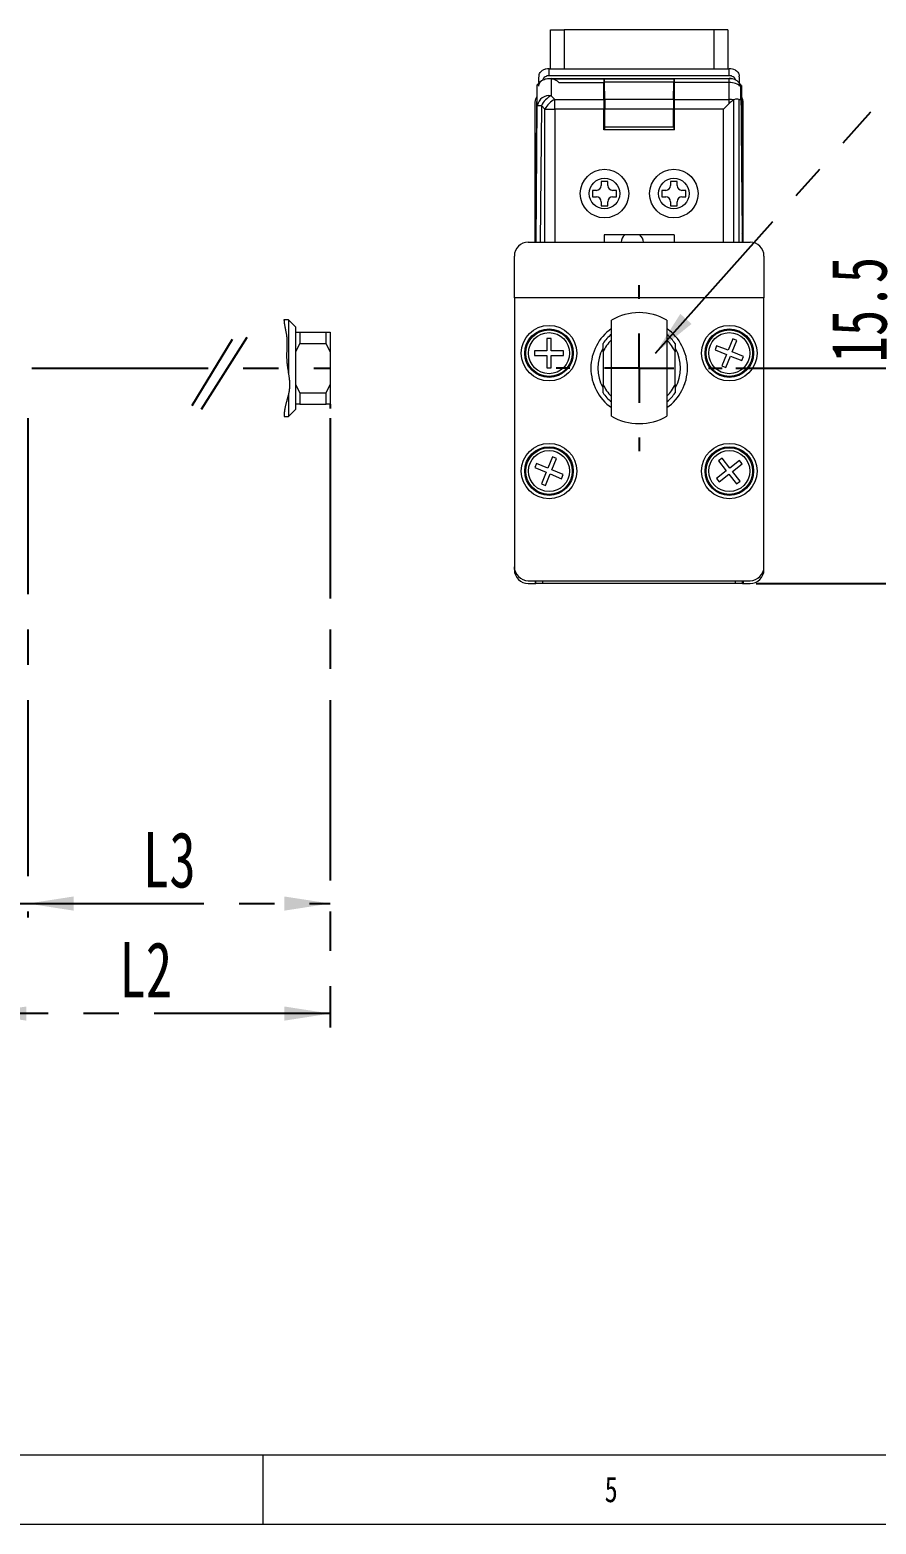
# Paper-space layout '시트2-ENG' of a CAD drawing. Header units: millimetres. Extents: x 5 to 415, y 5 to 292.
# Drawn here: x 193.2 to 254.2, y 5 to 112.7 of the extents above; entities that cross this region are included whole.
import ezdxf

# ---------------------------------------------------------------- set-up
doc = ezdxf.new("R2010")
doc.units = ezdxf.units.MM
doc.linetypes.add('CENTERX2', pattern=[20.32, 12.7, -2.54, 2.54, -2.54])
doc.layers.add('CENTER_LINE', color=7, linetype='CENTERX2')
doc.layers.add('DIMENSION', color=7, linetype='Continuous')
doc.styles.add('SLDTEXTSTYLE0', font='TXT', dxfattribs={"width": 0.7})
doc.styles.add('SLDTEXTSTYLE3', font='TXT', dxfattribs={"width": 0.75})
doc.dimstyles.new('SLDDIMSTYLE0', dxfattribs={"dimtxt": 4, "dimasz": 3.302, "dimexe": 0, "dimexo": 0.0625, "dimgap": 1, "dimtad": 1, "dimrnd": 1e-09, "dimzin": 12, "dimdsep": 46, "dimtxsty": 'SLDTEXTSTYLE0', "dimsah": 1, "dimcen": 0.09, "dimadec": 0, "dimazin": 3, "dimtfac": 1, "dimtmove": 0, "dimatfit": 0, "dimfxl": 1, "dimfrac": 2, "dimtolj": 1, "dimtzin": 12, "dimarcsym": 0})
doc.dimstyles.new('SLDDIMSTYLE1', dxfattribs={"dimtxt": 4, "dimasz": 3.302, "dimexe": 0, "dimexo": 0.0625, "dimgap": 1, "dimtad": 1, "dimrnd": 1e-09, "dimzin": 12, "dimdsep": 46, "dimtxsty": 'SLDTEXTSTYLE0', "dimsah": 1, "dimcen": 0.09, "dimadec": 0, "dimazin": 3, "dimtfac": 1, "dimtofl": 0, "dimtmove": 0, "dimatfit": 3, "dimfxl": 1, "dimfrac": 2, "dimtolj": 1, "dimtzin": 12, "dimarcsym": 0})
doc.dimstyles.new('SLDDIMSTYLE5', dxfattribs={"dimtxt": 4, "dimasz": 3.302, "dimexe": 0, "dimexo": 0.0625, "dimgap": 1, "dimtad": 1, "dimdec": 1, "dimrnd": 1e-09, "dimzin": 12, "dimdsep": 46, "dimtxsty": 'SLDTEXTSTYLE0', "dimsah": 1, "dimcen": 0.09, "dimadec": 0, "dimazin": 3, "dimtfac": 1, "dimtdec": 1, "dimtofl": 0, "dimtmove": 0, "dimatfit": 3, "dimfxl": 1, "dimfrac": 2, "dimtolj": 1, "dimtzin": 12, "dimarcsym": 0})
doc.dimstyles.new('SLDDIMSTYLE6', dxfattribs={"dimtxt": 0.18, "dimasz": 3.302, "dimexe": 0, "dimexo": 0.0625, "dimgap": 0, "dimtad": 0, "dimtih": 1, "dimtoh": 1, "dimdec": 0, "dimrnd": 1e-09, "dimzin": 0, "dimdsep": 46, "dimtxsty": 'Standard', "dimsah": 1, "dimcen": 0.09, "dimadec": 0, "dimazin": 0, "dimtfac": 3.302, "dimtdec": 0, "dimtofl": 0, "dimtmove": 0, "dimatfit": 3, "dimfxl": 1, "dimfrac": 2, "dimtolj": 1, "dimtzin": 0, "dimarcsym": 0})

# ---------------------------------------------------------------- blocks, each defined once
blk = doc.blocks.new('_D_53')
at = {"layer": 'CENTER_LINE'}
for p, q in [((214.82, 84.42), (214.82, 40.8)), ((189.62, 72), (189.62, 40.8)), ((214.82, 41.8), (189.62, 41.8))]:
    blk.add_line(p, q, dxfattribs=at)
for points in [[(189.62, 41.8), (192.92, 41.29), (192.92, 42.31)], [(214.82, 41.8), (211.52, 42.31), (211.52, 41.29)]]:
    blk.add_solid(points, dxfattribs=at)
at = {"layer": 'CENTER_LINE', "insert": (199.62, 46.96), "char_height": 4, "attachment_point": 1, "style": 'SLDTEXTSTYLE0'}
blk.add_mtext('L2', dxfattribs=at)
blk = doc.blocks.new('_D_54')
at = {"layer": 'CENTER_LINE'}
for p, q in [((193.02, 84.72), (193.02, 48.73)), ((214.82, 84.72), (214.82, 48.73)), ((193.02, 49.73), (214.82, 49.73))]:
    blk.add_line(p, q, dxfattribs=at)
for points in [[(193.02, 49.73), (196.32, 49.22), (196.32, 50.24)], [(214.82, 49.73), (211.52, 50.24), (211.52, 49.22)]]:
    blk.add_solid(points, dxfattribs=at)
at = {"layer": 'CENTER_LINE', "insert": (201.32, 54.89), "char_height": 4, "attachment_point": 1, "style": 'SLDTEXTSTYLE0'}
blk.add_mtext('L3', dxfattribs=at)
blk = doc.blocks.new('_D_56')
at = {"layer": 'CENTER_LINE'}
for p, q in [((193.02, 84.72), (193.02, 48.73)), ((189.62, 72), (189.62, 48.73)), ((189.62, 49.73), (177.14, 49.73)), ((189.62, 49.73), (193.02, 49.73)), ((193.02, 49.73), (199.37, 49.73))]:
    blk.add_line(p, q, dxfattribs=at)
for points in [[(189.62, 49.73), (186.32, 50.24), (186.32, 49.22)], [(193.02, 49.73), (196.32, 49.22), (196.32, 50.24)]]:
    blk.add_solid(points, dxfattribs=at)
at = {"layer": 'CENTER_LINE', "insert": (177.14, 54.89), "char_height": 4, "attachment_point": 1, "style": 'SLDTEXTSTYLE0'}
blk.add_mtext('L1', dxfattribs=at)
blk = doc.blocks.new('_D_57')
at = {"layer": 'CENTER_LINE'}
for p, q in [((256.1, 88.32), (256.1, 98.32)), ((244.08, 88.32), (257.1, 88.32)), ((256.1, 88.32), (256.1, 72.8)), ((245.55, 72.8), (257.1, 72.8))]:
    blk.add_line(p, q, dxfattribs=at)
for points in [[(256.1, 88.32), (255.59, 85.02), (256.61, 85.02)], [(256.1, 72.8), (256.61, 76.1), (255.59, 76.1)]]:
    blk.add_solid(points, dxfattribs=at)
at = {"layer": 'CENTER_LINE', "insert": (250.95, 88.73), "char_height": 4, "attachment_point": 1, "rotation": 90, "style": 'SLDTEXTSTYLE0'}
blk.add_mtext('15.5', dxfattribs=at)
blk = doc.blocks.new('SW_CENTERMARKSYMBOL_17')
at = {"layer": 'CENTER_LINE', "color": 0}
for p, q in [((0, 5), (0, 5.98)), ((0, 0), (0, 2.5)), ((-5, 0), (-5.98, 0)), ((0, 0), (-2.5, 0)), ((0, 0), (0, -2.5)), ((0, 0), (2.5, 0)), ((5, 0), (5.98, 0)), ((0, -5), (0, -5.98))]:
    blk.add_line(p, q, dxfattribs=at)

psp = doc.layouts.new('시트2-ENG')

# ---------------------------------------------------------------- linework, layer by layer
at = {"color": 7, "linetype": 'Continuous', "lineweight": 18}
for p, q in [((230.702, 109.905), (230.702, 112.705)), ((242.502, 112.705), (231.702, 112.705)), ((243.502, 112.705), (243.502, 109.905)), ((230.602, 109.405), (230.602, 109.905)), ((230.602, 109.905), (243.602, 109.905)), ((243.602, 109.405), (243.602, 109.905)), ((243.602, 109.405), (230.602, 109.405)), ((230.602, 109.205), (243.602, 109.205)), ((230.602, 109.205), (234.552, 109.205)), ((230.756, 109.193), (230.756, 107.959)), ((230.823, 109.181), (234.552, 109.181)), ((234.552, 108.888), (231.333, 108.888)), ((234.552, 109.181), (234.552, 109.205)), ((234.552, 109.181), (234.552, 108.888)), ((234.552, 107.698), (234.552, 108.888)), ((234.624, 109.205), (234.602, 109.161)), ((234.602, 108.605), (234.602, 109.161)), ((234.602, 109.161), (234.606, 109.153)), ((239.598, 109.153), (234.606, 109.153)), ((234.621, 107.698), (234.61, 108.948)), ((239.594, 108.948), (234.61, 108.948)), ((234.624, 109.205), (239.58, 109.205)), ((239.58, 109.205), (239.602, 109.161)), ((239.583, 107.698), (239.594, 108.948)), ((239.602, 109.161), (239.598, 109.153)), ((239.602, 109.161), (239.602, 108.605)), ((239.652, 109.205), (243.602, 109.205)), ((239.652, 109.179), (239.652, 109.205)), ((243.602, 109.179), (239.652, 109.179)), ((239.652, 108.912), (239.652, 109.179)), ((243.602, 108.912), (239.652, 108.912)), ((239.652, 107.698), (239.652, 108.912)), ((243.602, 108.912), (243.602, 109.179)), ((243.602, 107.698), (243.602, 108.912)), ((244.336, 108.656), (244.332, 108.889)), ((229.637, 97.403), (229.736, 108.704)), ((229.756, 107.26), (229.756, 108.738)), ((230.756, 107.959), (231.016, 107.698)), ((234.602, 108.649), (234.552, 108.649)), ((234.602, 108.605), (234.552, 108.605)), ((234.602, 106.797), (234.602, 108.605)), ((239.602, 108.649), (239.652, 108.649)), ((239.602, 106.797), (239.602, 108.605)), ((239.602, 108.605), (239.652, 108.605)), ((244.442, 107.63), (244.442, 108.589)), ((244.469, 108.704), (244.567, 97.403)), ((229.602, 97.403), (229.602, 107.405)), ((230.309, 106.991), (230.049, 107.252)), ((230.309, 106.991), (231.016, 106.991)), ((231.016, 106.991), (231.016, 107.698)), ((231.016, 107.698), (234.552, 107.698)), ((234.552, 106.991), (231.016, 106.991)), ((234.552, 107.698), (234.552, 106.991)), ((234.552, 105.505), (234.552, 106.991)), ((234.602, 106.797), (234.552, 106.797)), ((234.607, 106.205), (234.602, 106.797)), ((239.583, 107.698), (234.621, 107.698)), ((234.624, 105.705), (234.624, 106.991)), ((239.58, 106.991), (234.624, 106.991)), ((239.58, 105.705), (239.58, 106.991)), ((239.597, 106.205), (239.602, 106.797)), ((239.602, 106.797), (239.652, 106.797)), ((239.652, 107.698), (243.602, 107.698)), ((239.652, 106.991), (239.652, 107.698)), ((239.652, 105.505), (239.652, 106.991)), ((243.188, 106.991), (239.652, 106.991)), ((243.188, 106.991), (243.602, 107.405)), ((243.602, 107.405), (243.602, 107.698)), ((244.602, 97.403), (244.602, 107.405)), ((234.611, 106.205), (234.552, 106.205)), ((234.611, 105.705), (234.552, 105.705)), ((234.605, 105.705), (234.605, 105.505)), ((234.611, 105.705), (234.611, 106.205)), ((234.614, 105.705), (234.614, 105.505)), ((234.624, 105.705), (234.614, 105.705)), ((239.58, 105.705), (234.624, 105.705)), ((239.58, 105.705), (239.59, 105.705)), ((239.59, 105.705), (239.59, 105.505)), ((239.594, 105.705), (239.594, 106.205)), ((239.594, 106.205), (239.652, 106.205)), ((239.594, 105.705), (239.652, 105.705)), ((239.599, 105.705), (239.599, 105.505)), ((239.652, 105.505), (234.552, 105.505)), ((234.835, 101.78), (234.369, 101.78)), ((234.369, 101.78), (234.369, 101.489)), ((234.835, 101.489), (234.835, 101.78)), ((239.835, 101.78), (239.369, 101.78)), ((239.369, 101.78), (239.369, 101.489)), ((239.835, 101.489), (239.835, 101.78)), ((233.727, 101.139), (233.727, 100.672)), ((234.019, 101.139), (233.727, 101.139)), ((233.727, 100.672), (234.019, 100.672)), ((234.369, 100.322), (234.369, 100.03)), ((234.835, 100.03), (234.835, 100.322)), ((235.477, 101.139), (235.185, 101.139)), ((235.185, 100.672), (235.477, 100.672)), ((235.477, 100.672), (235.477, 101.139)), ((239.019, 101.139), (238.727, 101.139)), ((238.727, 101.139), (238.727, 100.672)), ((238.727, 100.672), (239.019, 100.672)), ((239.369, 100.322), (239.369, 100.03)), ((239.835, 100.03), (239.835, 100.322)), ((240.477, 101.139), (240.185, 101.139)), ((240.185, 100.672), (240.477, 100.672)), ((240.477, 100.672), (240.477, 101.139)), ((234.369, 100.03), (234.835, 100.03)), ((239.369, 100.03), (239.835, 100.03)), ((229.102, 97.403), (245.102, 97.403)), ((239.627, 97.93), (234.577, 97.93)), ((234.577, 97.93), (234.577, 97.403)), ((239.627, 97.93), (239.627, 97.403)), ((228.102, 93.403), (228.102, 96.403)), ((246.102, 96.403), (246.102, 93.403)), ((228.102, 93.403), (228.102, 74.003)), ((246.102, 93.403), (228.102, 93.403)), ((246.102, 74.003), (246.102, 93.403)), ((211.824, 91.803), (211.491, 91.803)), ((212.324, 91.303), (211.824, 91.803)), ((211.824, 91.803), (211.824, 87.877)), ((235.102, 84.859), (235.102, 91.787)), ((239.102, 91.787), (239.102, 88.323)), ((212.324, 91.303), (212.324, 85.349)), ((212.324, 90.923), (212.624, 90.923)), ((212.624, 90.923), (212.624, 90.101)), ((212.624, 90.923), (214.524, 90.923)), ((214.524, 90.101), (214.524, 90.923)), ((214.524, 90.923), (214.824, 90.923)), ((214.824, 90.923), (214.824, 89.49)), ((212.624, 90.101), (212.324, 89.49)), ((212.624, 90.101), (214.524, 90.101)), ((214.824, 89.49), (214.524, 90.101)), ((214.824, 89.49), (214.824, 87.156)), ((229.552, 89.56), (229.552, 89.245)), ((230.445, 89.56), (229.552, 89.56)), ((230.76, 90.453), (230.445, 90.453)), ((230.445, 90.453), (230.445, 89.56)), ((230.76, 89.56), (230.76, 90.453)), ((231.652, 89.56), (230.76, 89.56)), ((231.652, 89.245), (231.652, 89.56)), ((234.496, 89.49), (234.496, 90.101)), ((234.496, 89.49), (234.496, 87.156)), ((239.696, 90.101), (239.696, 89.49)), ((239.696, 87.156), (239.696, 89.49)), ((242.688, 89.943), (242.57, 89.651)), ((242.57, 89.651), (243.397, 89.316)), ((243.515, 89.608), (242.688, 89.943)), ((243.85, 90.435), (243.515, 89.608)), ((243.807, 89.49), (244.142, 90.317)), ((244.635, 89.155), (243.807, 89.49)), ((244.142, 90.317), (243.85, 90.435)), ((229.552, 89.245), (230.445, 89.245)), ((230.445, 89.245), (230.445, 88.353)), ((230.445, 88.353), (230.76, 88.353)), ((230.76, 89.245), (231.652, 89.245)), ((230.76, 88.353), (230.76, 89.245)), ((239.102, 88.323), (239.102, 84.859)), ((243.397, 89.316), (243.062, 88.489)), ((243.062, 88.489), (243.354, 88.371)), ((243.354, 88.371), (243.689, 89.198)), ((243.689, 89.198), (244.516, 88.863)), ((244.516, 88.863), (244.635, 89.155)), ((211.824, 86.496), (211.824, 84.85)), ((212.324, 87.156), (212.624, 86.545)), ((212.624, 86.545), (214.524, 86.545)), ((212.624, 86.545), (212.624, 85.723)), ((214.524, 86.545), (214.824, 87.156)), ((214.524, 85.723), (214.524, 86.545)), ((214.824, 87.156), (214.824, 85.723)), ((233.785, 87.203), (233.807, 87.203)), ((234.496, 86.545), (234.496, 87.156)), ((239.696, 87.156), (239.696, 86.545)), ((240.397, 87.203), (240.419, 87.203)), ((211.824, 84.843), (212.324, 85.343)), ((212.624, 85.723), (212.324, 85.723)), ((212.324, 85.349), (212.324, 85.343)), ((212.624, 85.723), (214.524, 85.723)), ((214.824, 85.723), (214.524, 85.723)), ((211.497, 84.843), (211.824, 84.843)), ((211.824, 84.85), (211.824, 84.843)), ((230.857, 81.934), (230.517, 81.109)), ((231.149, 81.813), (230.857, 81.934)), ((229.692, 81.45), (229.572, 81.158)), ((229.572, 81.158), (230.396, 80.818)), ((230.517, 81.109), (229.692, 81.45)), ((230.396, 80.818), (230.056, 79.993)), ((230.808, 80.988), (231.149, 81.813)), ((231.633, 80.648), (230.808, 80.988)), ((243.381, 80.929), (242.68, 80.377)), ((243.076, 81.825), (242.829, 81.631)), ((242.829, 81.631), (243.381, 80.929)), ((243.628, 81.124), (243.076, 81.825)), ((244.33, 81.676), (243.628, 81.124)), ((243.823, 80.877), (244.525, 81.429)), ((244.375, 80.175), (243.823, 80.877)), ((244.525, 81.429), (244.33, 81.676)), ((230.056, 79.993), (230.347, 79.872)), ((230.347, 79.872), (230.688, 80.697)), ((230.688, 80.697), (231.512, 80.356)), ((231.512, 80.356), (231.633, 80.648)), ((242.68, 80.377), (242.874, 80.13)), ((242.874, 80.13), (243.576, 80.682)), ((243.576, 80.682), (244.128, 79.981)), ((244.128, 79.981), (244.375, 80.175)), ((228.102, 73.803), (228.102, 74.003)), ((246.102, 73.803), (246.102, 74.003)), ((229.102, 73.003), (245.102, 73.003)), ((229.102, 72.803), (229.602, 72.803)), ((229.602, 73.003), (229.602, 72.803)), ((229.602, 72.803), (229.652, 72.803)), ((229.652, 72.803), (229.652, 73.003)), ((230.152, 72.803), (229.652, 72.803)), ((244.052, 72.803), (230.152, 72.803)), ((244.552, 72.803), (244.052, 72.803)), ((244.552, 72.803), (244.552, 73.003)), ((244.552, 72.803), (244.602, 72.803)), ((244.602, 73.003), (244.602, 72.803)), ((244.602, 72.803), (245.102, 72.803)), ((10, 10), (410.25, 10)), ((210, 5), (210, 10)), ((5, 5), (415, 5))]:
    psp.add_line(p, q, dxfattribs=at)
at = {"color": 8, "linetype": 'Continuous', "lineweight": 18}
for p, q in [((231.702, 112.705), (231.702, 109.905)), ((242.502, 109.905), (242.502, 112.705)), ((229.669, 97.403), (229.756, 107.26)), ((230.049, 107.252), (229.962, 97.403)), ((230.309, 97.403), (230.309, 106.991)), ((231.016, 106.991), (231.016, 97.403)), ((243.188, 97.403), (243.188, 106.991)), ((243.895, 107.635), (243.895, 97.403)), ((244.309, 97.403), (244.309, 107.698)), ((230.152, 72.803), (230.152, 73.003)), ((244.052, 72.803), (244.052, 73.003))]:
    psp.add_line(p, q, dxfattribs=at)
at = {"color": 7, "linetype": 'Continuous', "lineweight": 18, "flags": 128}
psp.add_lwpolyline([(211.491, 91.803), (211.492, 91.774), (211.494, 91.746), (211.496, 91.716), (211.499, 91.685), (211.502, 91.656), (211.505, 91.626), (211.508, 91.596), (211.512, 91.567), (211.516, 91.539), (211.52, 91.51), (211.524, 91.482), (211.529, 91.449), (211.535, 91.415), (211.541, 91.382), (211.547, 91.349), (211.553, 91.317), (211.56, 91.284), (211.567, 91.245), (211.575, 91.207), (211.584, 91.168), (211.592, 91.13), (211.6, 91.092), (211.61, 91.042), (211.621, 90.992), (211.631, 90.942), (211.637, 90.911), (211.643, 90.879), (211.649, 90.848), (211.655, 90.816), (211.66, 90.785), (211.665, 90.753), (211.67, 90.723), (211.674, 90.694), (211.678, 90.664), (211.681, 90.634), (211.685, 90.604), (211.688, 90.573), (211.691, 90.543), (211.693, 90.513), (211.695, 90.483), (211.697, 90.452), (211.699, 90.422), (211.7, 90.393), (211.702, 90.363), (211.703, 90.333), (211.704, 90.293), (211.705, 90.254), (211.705, 90.214), (211.705, 90.174), (211.705, 90.135), (211.705, 90.095), (211.705, 90.048), (211.704, 90.001), (211.703, 89.954), (211.701, 89.906), (211.699, 89.839), (211.697, 89.771), (211.695, 89.703), (211.692, 89.635), (211.69, 89.567), (211.688, 89.519), (211.687, 89.47), (211.685, 89.421), (211.684, 89.372), (211.683, 89.324), (211.683, 89.275), (211.682, 89.226), (211.682, 89.188), (211.682, 89.149), (211.683, 89.111), (211.683, 89.073), (211.684, 89.034), (211.686, 88.996), (211.687, 88.958), (211.689, 88.919), (211.691, 88.881), (211.694, 88.843), (211.696, 88.805), (211.7, 88.767), (211.703, 88.729), (211.707, 88.692), (211.711, 88.654), (211.715, 88.617), (211.72, 88.572), (211.726, 88.528), (211.732, 88.483), (211.738, 88.439), (211.744, 88.394), (211.751, 88.35), (211.761, 88.282), (211.771, 88.214), (211.782, 88.147), (211.793, 88.079), (211.803, 88.012), (211.814, 87.944), (211.824, 87.877), (211.831, 87.829), (211.838, 87.782), (211.845, 87.735), (211.851, 87.687), (211.857, 87.64), (211.862, 87.603), (211.866, 87.566), (211.87, 87.529), (211.874, 87.492), (211.878, 87.455), (211.881, 87.421), (211.883, 87.387), (211.886, 87.353), (211.888, 87.319), (211.89, 87.285), (211.892, 87.251), (211.893, 87.218), (211.894, 87.185), (211.894, 87.151), (211.894, 87.125), (211.894, 87.098), (211.894, 87.072), (211.894, 87.045), (211.893, 87.018), (211.892, 86.992), (211.891, 86.966), (211.889, 86.94), (211.887, 86.915), (211.885, 86.888), (211.883, 86.862), (211.88, 86.835), (211.877, 86.809), (211.874, 86.783), (211.87, 86.757), (211.867, 86.731), (211.863, 86.705), (211.859, 86.68), (211.854, 86.649), (211.848, 86.618), (211.843, 86.588), (211.837, 86.557), (211.831, 86.526), (211.824, 86.496), (211.816, 86.458), (211.807, 86.42), (211.799, 86.383), (211.79, 86.345), (211.78, 86.307), (211.768, 86.258), (211.755, 86.209), (211.742, 86.159), (211.725, 86.093), (211.707, 86.026), (211.689, 85.96), (211.671, 85.893), (211.658, 85.844), (211.645, 85.794), (211.632, 85.745), (211.619, 85.695), (211.607, 85.646), (211.598, 85.606), (211.588, 85.567), (211.58, 85.528), (211.571, 85.488), (211.563, 85.449), (211.556, 85.416), (211.55, 85.382), (211.544, 85.349), (211.538, 85.316), (211.532, 85.282), (211.527, 85.249), (211.522, 85.217), (211.518, 85.185), (211.514, 85.154), (211.51, 85.122), (211.507, 85.09), (211.505, 85.066), (211.503, 85.043), (211.501, 85.02), (211.499, 84.997), (211.498, 84.973), (211.497, 84.95), (211.496, 84.932), (211.496, 84.914), (211.496, 84.896), (211.496, 84.878), (211.496, 84.861), (211.497, 84.843)], dxfattribs=at)
at = {"color": 7, "linetype": 'Continuous', "lineweight": 18}
for centre, radius in [((234.602, 100.905), 1.75), ((239.602, 100.905), 1.75), ((234.602, 100.905), 1.1), ((239.602, 100.905), 1.1), ((230.602, 89.403), 2), ((230.602, 89.403), 1.75), ((230.602, 89.403), 1.678), ((230.602, 89.403), 1.479), ((243.602, 89.403), 2), ((243.602, 89.403), 1.75), ((243.602, 89.403), 1.678), ((243.602, 89.403), 1.479), ((230.602, 80.903), 2), ((230.602, 80.903), 1.75), ((230.602, 80.903), 1.678), ((230.602, 80.903), 1.479), ((243.602, 80.903), 2), ((243.602, 80.903), 1.75), ((243.602, 80.903), 1.678), ((243.602, 80.903), 1.479)]:
    psp.add_circle(centre, radius, dxfattribs=at)
for centre, radius, start, end in [((243.602, 108.905), 1, 63.69863, 90), ((230.602, 108.205), 1, 43.04269, 81.16753), ((243.602, 108.205), 1, 82.48354, 90), ((243.602, 108.205), 1, 77.34027, 90), ((243.644, 107.767), 1.146, 45.82364, 92.07245), ((243.602, 108.205), 1, 32.66721, 77.34027), ((230.602, 108.205), 1, 147.81989, 150.05281), ((230.633, 107.07), 0.897, 82.12722, 167.73628), ((231.508, 106.499), 1.642, 117.27378, 152.72622), ((243.602, 108.205), 1, 29.94719, 32.66721), ((243.602, 107.405), 1, 0, 29.12304), ((230.055, 112.385), 5.133, 266.658, 269.92808), ((231.769, 106.239), 1.642, 117.27378, 152.72622), ((243.604, 106.32), 1.378, 76.08614, 90.07918), ((244.128, 107.273), 0.43, 116.60592, 122.80643), ((234.019, 101.489), 0.35, 270, 0), ((235.185, 101.489), 0.35, 180, 270), ((239.019, 101.489), 0.35, 270, 0), ((240.185, 101.489), 0.35, 180, 270), ((234.019, 100.322), 0.35, 0, 90), ((235.185, 100.322), 0.35, 90, 180), ((239.019, 100.322), 0.35, 0, 90), ((240.185, 100.322), 0.35, 90, 180), ((229.102, 96.403), 1, 90, 180), ((236.607, 97.349), 0.8, 133.44276, 176.15994), ((236.607, 97.349), 0.8, 3.84006, 46.55724), ((245.102, 96.403), 1, 0, 90), ((237.102, 88.323), 4, 60, 120), ((237.102, 88.323), 3.48, 125.07951, 234.92049), ((237.096, 88.323), 3.15, 129.27262, 145.62874), ((237.102, 88.323), 3.48, 305.07951, 54.92049), ((237.096, 88.323), 3.15, 34.37126, 50.44414), ((237.102, 88.323), 2.98, 151.68502, 208.06625), ((237.096, 88.323), 2.85, 134.39843, 155.82246), ((237.096, 88.323), 2.85, 24.17754, 45.26208), ((237.102, 88.323), 2.98, 331.95551, 28.13816), ((237.096, 88.323), 2.85, 204.17754, 225.60157), ((237.096, 88.323), 3.15, 214.37126, 230.72738), ((237.096, 88.323), 2.85, 314.73792, 335.82246), ((237.096, 88.323), 3.15, 309.55586, 325.62874), ((237.102, 88.323), 4, 240, 270), ((237.102, 88.323), 4, 270, 300), ((229.102, 74.003), 1, 180, 270), ((229.102, 73.803), 1, 180, 270), ((245.102, 74.003), 1, 270, 0), ((245.102, 73.803), 1, 270, 0)]:
    psp.add_arc(centre, radius, start, end, dxfattribs=at)
for centre, major_axis, ratio, start_param, end_param in [((243.602, 105.991), (0.707, 1.707), 0.4142136, 0, 0.4455613), ((243.602, 107.405), (1, 0), 0.4142136, 0.5738261, 0.7853982), ((243.602, 204.408), (-1, 114.593), 0.0000761, 2.5764929, 2.77517), ((244.558, 95.905), (-0.018, 2.1), 0.0087265, 5.5063709, 7.046704)]:
    psp.add_ellipse(centre, major_axis=major_axis, ratio=ratio, start_param=start_param, end_param=end_param, dxfattribs=at)
for points in [[(230.702, 112.705), (230.717, 112.705), (230.747, 112.705), (230.978, 112.705), (231.309, 112.705), (231.571, 112.705), (231.702, 112.705)], [(243.502, 112.705), (243.487, 112.705), (243.457, 112.705), (243.226, 112.705), (242.895, 112.705), (242.633, 112.705), (242.502, 112.705)], [(229.868, 108.656), (229.873, 108.7), (229.881, 108.789), (229.938, 108.912), (230.021, 109.018), (230.097, 109.065), (230.134, 109.089)]]:
    psp.add_open_spline(points, degree=3, dxfattribs=at)
for points, knots in [([(230.602, 109.905), (230.525, 109.901), (230.372, 109.892), (230.23, 109.832), (230.159, 109.802)], [0, 0, 0, 0, 0.5000079, 1, 1, 1, 1]), ([(229.756, 108.738), (229.76, 108.744), (229.767, 108.757), (229.85, 108.872), (230.008, 109.023), (230.251, 109.156), (230.516, 109.216), (230.691, 109.2), (230.756, 109.193)], [0, 0, 0, 0, 0.1540722, 0.3092067, 0.4883347, 0.6715016, 0.8782308, 1, 1, 1, 1]), ([(229.873, 108.905), (229.874, 108.982), (229.877, 109.142), (229.879, 109.287), (229.881, 109.362)], [0, 0, 0, 0, 0.4793147, 1, 1, 1, 1]), ([(229.881, 109.362), (229.885, 109.408), (229.893, 109.498), (229.954, 109.625), (230.042, 109.732), (230.12, 109.779), (230.159, 109.802)], [0, 0, 0, 0, 0.268398, 0.5221781, 0.7647473, 1, 1, 1, 1]), ([(230.602, 109.405), (230.552, 109.401), (230.453, 109.393), (230.317, 109.325), (230.204, 109.224), (230.159, 109.135), (230.137, 109.09)], [0, 0, 0, 0, 0.2498829, 0.4998439, 0.7498829, 1, 1, 1, 1]), ([(234.61, 108.948), (234.61, 109.013), (234.608, 109.129), (234.607, 109.146), (234.606, 109.153)], [0, 0, 0, 0, 0.557681, 1, 1, 1, 1]), ([(239.598, 109.153), (239.597, 109.141), (239.596, 109.119), (239.594, 109.001), (239.594, 108.948)], [0, 0, 0, 0, 0.5576818, 1, 1, 1, 1]), ([(244.068, 109.09), (244.045, 109.135), (244, 109.224), (243.887, 109.325), (243.751, 109.393), (243.652, 109.401), (243.602, 109.405)], [0, 0, 0, 0, 0.2501171, 0.5001561, 0.7501171, 1, 1, 1, 1]), ([(243.821, 109.181), (243.82, 109.181), (243.817, 109.18), (243.782, 109.18), (243.728, 109.179), (243.665, 109.179), (243.621, 109.179), (243.602, 109.179)], [0, 0, 0, 0, 0.2095293, 0.4190586, 0.6285879, 0.8381172, 1, 1, 1, 1]), ([(244.045, 109.802), (244.089, 109.775), (244.178, 109.721), (244.269, 109.595), (244.316, 109.471), (244.321, 109.393), (244.324, 109.362)], [0, 0, 0, 0, 0.2705008, 0.5406399, 0.8204463, 1, 1, 1, 1]), ([(244.332, 108.905), (244.33, 108.978), (244.328, 109.138), (244.325, 109.283), (244.324, 109.362)], [0, 0, 0, 0, 0.45205475, 1, 1, 1, 1]), ([(229.602, 107.405), (229.608, 107.493), (229.619, 107.662), (229.693, 107.814), (229.728, 107.886)], [0, 0, 0, 0, 0.5227521, 1, 1, 1, 1]), ([(244.444, 108.745), (244.444, 108.744), (244.443, 108.741), (244.442, 108.703), (244.442, 108.645), (244.442, 108.597), (244.442, 108.589)], [0, 0, 0, 0, 0.23875093, 0.50244867, 0.92376914, 1, 1, 1, 1]), ([(234.621, 107.698), (234.622, 107.582), (234.624, 107.374), (234.624, 107.108), (234.624, 106.991)], [0, 0, 0, 0, 0.55756799, 1, 1, 1, 1]), ([(239.583, 107.698), (239.582, 107.582), (239.581, 107.374), (239.581, 107.108), (239.58, 106.991)], [0, 0, 0, 0, 0.557568, 1, 1, 1, 1]), ([(243.895, 107.635), (243.82, 107.585), (243.723, 107.52), (243.625, 107.427), (243.602, 107.405)], [0, 0, 0, 0, 0.7656173, 1, 1, 1, 1])]:
    psp.add_open_spline(points, degree=3, knots=knots, dxfattribs=at)
at = {"layer": 'CENTER_LINE'}
for p, q in [((193.319, 88.323), (214.824, 88.323)), ((214.824, 85.723), (214.824, 85.42))]:
    psp.add_line(p, q, dxfattribs=at)
at = {"layer": 'DIMENSION'}
for p, q in [((208.824, 90.542), (205.532, 85.342)), ((207.759, 90.379), (204.846, 85.603))]:
    psp.add_line(p, q, dxfattribs=at)

# ---------------------------------------------------------------- block references
at = {"layer": 'CENTER_LINE'}
psp.add_blockref('SW_CENTERMARKSYMBOL_17', (237.102, 88.323), dxfattribs=at)

# ---------------------------------------------------------------- texts
at = {"color": 7, "linetype": 'Continuous', "lineweight": 0, "insert": (234.613, 8.434), "char_height": 1.852, "attachment_point": 1, "style": 'SLDTEXTSTYLE3'}
psp.add_mtext('5', dxfattribs=at)

# ---------------------------------------------------------------- dimensions: what is measured, and where the dimension line sits
at = {"layer": 'CENTER_LINE'}
dim = psp.add_linear_dim(base=(256.102, 72.803), p1=(243.082, 88.323), p2=(244.552, 72.803), angle=90, dimstyle='SLDDIMSTYLE5', dxfattribs=at)
dim.commit()
dim.dimension.update_dxf_attribs({"geometry": '_D_57', "text_midpoint": (256.102, 93.525), "dimtype": 160})
for base, p1, p2, dimstyle, picture, middle in [((193.019, 49.732), (189.619, 73.003), (193.019, 85.723), 'SLDDIMSTYLE0', '_D_56', (179.75, 49.732)), ((189.6194, 41.803), (214.8241, 85.42), (189.6194, 73.003), 'SLDDIMSTYLE1', '_D_53', (202.2218, 41.803)), ((214.8241, 49.7322), (193.0194, 85.723), (214.8241, 85.723), 'SLDDIMSTYLE1', '_D_54', (203.9218, 49.7322))]:
    dim = psp.add_linear_dim(base=base, p1=p1, p2=p2, dimstyle=dimstyle, dxfattribs=at)
    dim.commit()
    dim.dimension.update_dxf_attribs({"geometry": picture, "text_midpoint": middle, "dimtype": 160})

# ---------------------------------------------------------------- leaders
psp.add_leader([(238.276, 89.41), (253.812, 106.805)], dimstyle='SLDDIMSTYLE6', dxfattribs=at)

doc.saveas('drawing.dxf')
